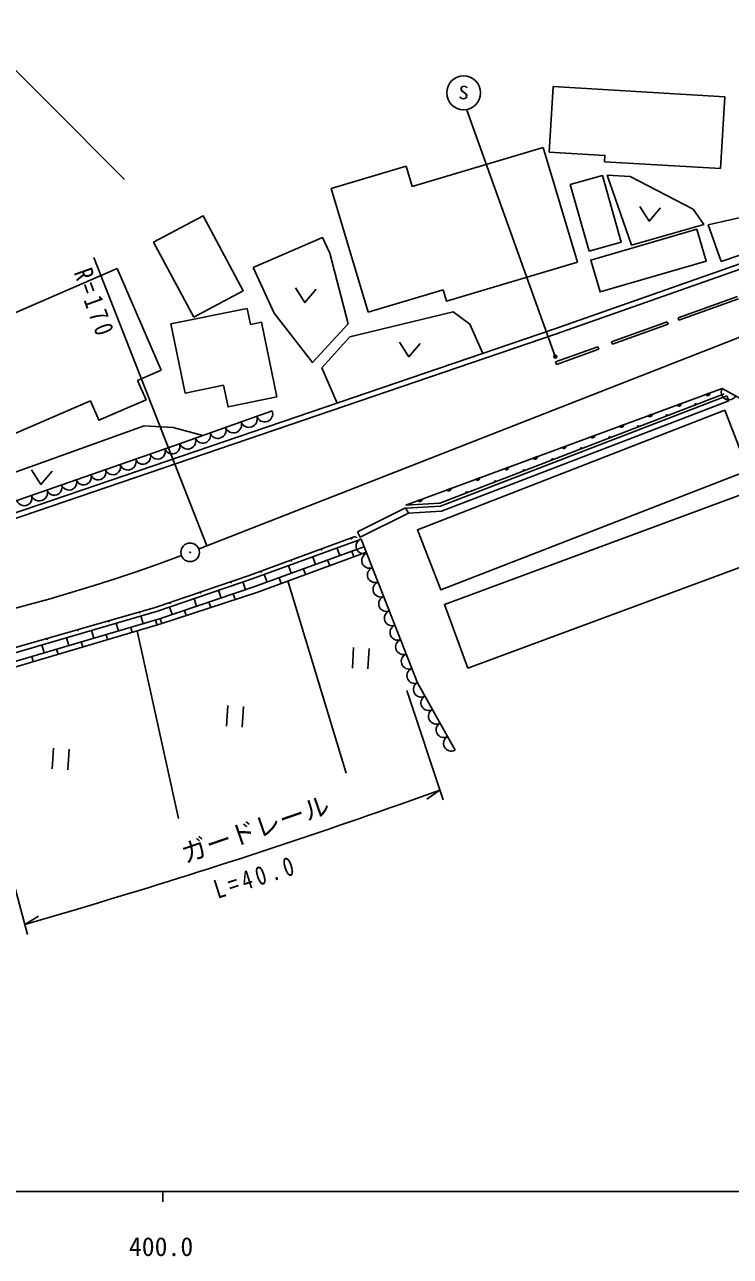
# Model space of a CAD drawing. Units: millimetres, scale not verified. Extents: x 40000 to 680000, y 20000 to 380000.
# Drawn here: x 454622 to 523024, y 198715 to 318126 of the extents above; entities that cross this region are included whole.
import ezdxf
from ezdxf.enums import TextEntityAlignment as Align

# ---------------------------------------------------------------- set-up
doc = ezdxf.new("R2010")
doc.units = ezdxf.units.MM
doc.header["$LTSCALE"] = 1000
doc.layers.add('M-BGD', color=7, linetype='Continuous', lineweight=25)
doc.layers.add('M-TTL-BAND', color=7, linetype='Continuous', lineweight=25)
doc.styles.add('ＭＳ ゴシック', font='')
doc.styles.get('ＭＳ ゴシック').set_extended_font_data('MS Gothic')

msp = doc.modelspace()

# ---------------------------------------------------------------- linework, layer by layer
at = {"layer": 'M-BGD'}
for p, q in [((522057, 304167), (522473, 311125)), ((497459, 309928), (506052, 285947)), ((492195, 302447), (504895, 306226)), ((522057, 304167), (510831, 304837)), ((491613, 304400), (492195, 302447)), ((532289, 298676), (522119, 295151)), ((472272, 267603), (461331, 295537)), ((467844, 284619), (463582, 294484)), ((472272, 267603), (539678, 294005)), ((495183, 292403), (487903, 290237)), ((517951, 289700), (523728, 291780)), ((518036, 289465), (523813, 291545)), ((476175, 290621), (476498, 289045)), ((511509, 287380), (516895, 289319)), ((511594, 287144), (516980, 289084)), ((516895, 289319), (516980, 289084)), ((517951, 289700), (518036, 289465)), ((506091, 285428), (510183, 286902)), ((506176, 285193), (510267, 286667)), ((510183, 286902), (510267, 286667)), ((511509, 287380), (511594, 287144)), ((506091, 285428), (506176, 285193)), ((467844, 284619), (465575, 283639)), ((473907, 283176), (470169, 282410)), ((491554, 271546), (522234, 282862)), ((520675, 282261), (521020, 282389)), ((521021, 282363), (520691, 282242)), ((520707, 282222), (521022, 282338)), ((521008, 282307), (520737, 282208)), ((520768, 282193), (520993, 282276)), ((520964, 282240), (520814, 282185)), ((532456, 277165), (522234, 282862)), ((522875, 281660), (522695, 282126)), ((478621, 280684), (469632, 277496)), ((517886, 281233), (518231, 281360)), ((518232, 281335), (517902, 281213)), ((517918, 281193), (518233, 281309)), ((518219, 281279), (517948, 281179)), ((517979, 281165), (518204, 281248)), ((518175, 281211), (518025, 281156)), ((519566, 281261), (519738, 281327)), ((519725, 281339), (519568, 281279)), ((519574, 281298), (519708, 281350)), ((519687, 281359), (519583, 281319)), ((519601, 281339), (519661, 281362)), ((515097, 280204), (515442, 280331)), ((515443, 280306), (515113, 280184)), ((515128, 280164), (515444, 280281)), ((515429, 280250), (515159, 280150)), ((515190, 280136), (515415, 280219)), ((515386, 280183), (515236, 280127)), ((516792, 280194), (516964, 280260)), ((516951, 280272), (516794, 280211)), ((516799, 280231), (516934, 280282)), ((516913, 280292), (516809, 280251)), ((516827, 280271), (516886, 280294)), ((509519, 278146), (509864, 278274)), ((509865, 278248), (509534, 278127)), ((512308, 279175), (512653, 279302)), ((512654, 279277), (512324, 279155)), ((512339, 279136), (512655, 279252)), ((512640, 279221), (512370, 279121)), ((512401, 279107), (512626, 279190)), ((512597, 279154), (512447, 279098)), ((514018, 279126), (514190, 279192)), ((514176, 279204), (514020, 279144)), ((514025, 279163), (514160, 279215)), ((514139, 279224), (514034, 279184)), ((514052, 279204), (514112, 279227)), ((469632, 277496), (448160, 269992)), ((506730, 277118), (507075, 277245)), ((507076, 277220), (506745, 277098)), ((506761, 277078), (507076, 277194)), ((507062, 277163), (506792, 277064)), ((506823, 277050), (507048, 277133)), ((507019, 277096), (506869, 277041)), ((508470, 276991), (508641, 277057)), ((508628, 277069), (508471, 277009)), ((508477, 277028), (508611, 277080)), ((508591, 277089), (508486, 277049)), ((508504, 277069), (508564, 277092)), ((509550, 278107), (509865, 278223)), ((509851, 278192), (509581, 278093)), ((509612, 278078), (509837, 278161)), ((509808, 278125), (509658, 278070)), ((511244, 278059), (511416, 278125)), ((511402, 278137), (511246, 278076)), ((511251, 278096), (511385, 278147)), ((511365, 278156), (511260, 278116)), ((511278, 278136), (511338, 278159)), ((503940, 276089), (504286, 276216)), ((504286, 276191), (503956, 276069)), ((503972, 276049), (504287, 276166)), ((504273, 276135), (504003, 276035)), ((504034, 276021), (504259, 276104)), ((504230, 276068), (504080, 276012)), ((505695, 275923), (505867, 275990)), ((505854, 276002), (505697, 275941)), ((505703, 275961), (505837, 276012)), ((505816, 276021), (505712, 275981)), ((505730, 276001), (505790, 276024)), ((501151, 275060), (501497, 275187)), ((501497, 275162), (501167, 275040)), ((501183, 275021), (501498, 275137)), ((501484, 275106), (501214, 275006)), ((501245, 274992), (501470, 275075)), ((501441, 275039), (501290, 274983)), ((502921, 274856), (503093, 274922)), ((503080, 274934), (502923, 274874)), ((502928, 274893), (503063, 274945)), ((503042, 274954), (502938, 274914)), ((502956, 274934), (503015, 274956)), ((498362, 274031), (498707, 274159)), ((498708, 274133), (498378, 274012)), ((498394, 273992), (498709, 274108)), ((498695, 274077), (498425, 273978)), ((498456, 273963), (498681, 274046)), ((498651, 274010), (498501, 273955)), ((500147, 273788), (500319, 273855)), ((500306, 273867), (500149, 273806)), ((500154, 273825), (500289, 273877)), ((500268, 273886), (500163, 273846)), ((500182, 273866), (500241, 273889)), ((495573, 273003), (495918, 273130)), ((495919, 273105), (495589, 272983)), ((495605, 272963), (495920, 273079)), ((495906, 273048), (495636, 272949)), ((495666, 272935), (495892, 273018)), ((495862, 272981), (495712, 272926)), ((497373, 272721), (497545, 272787)), ((497531, 272799), (497375, 272739)), ((497380, 272758), (497514, 272810)), ((497494, 272819), (497389, 272779)), ((497407, 272798), (497467, 272821)), ((486880, 268965), (491546, 271296)), ((491546, 271296), (491814, 270759)), ((492784, 271974), (493129, 272101)), ((493130, 272076), (492800, 271954)), ((492816, 271934), (493131, 272051)), ((493117, 272020), (492846, 271920)), ((492877, 271906), (493102, 271989)), ((493073, 271953), (492923, 271897)), ((487148, 268428), (491814, 270759)), ((486880, 268965), (487148, 268428)), ((486287, 268365), (476371, 264724)), ((476671, 264407), (487230, 268248)), ((487489, 267491), (476938, 263653)), ((486568, 268468), (486287, 268365)), ((492704, 254311), (487230, 268248)), ((487243, 268252), (487516, 267501)), ((487504, 267496), (487489, 267491)), ((487671, 266961), (477139, 263088)), ((482544, 266543), (482818, 265791)), ((484894, 267398), (485167, 266646)), ((486342, 267073), (486534, 266543)), ((480195, 265689), (480468, 264937)), ((481643, 265364), (481842, 264817)), ((483992, 266219), (484188, 265680)), ((476371, 264724), (467284, 261628)), ((467487, 261280), (476671, 264407)), ((475770, 264100), (476028, 263343)), ((477845, 264834), (478119, 264082)), ((479294, 264510), (479496, 263954)), ((480143, 264193), (485775, 245556)), ((476938, 263653), (467692, 260505)), ((477139, 263088), (467817, 260029)), ((473404, 263294), (473661, 262537)), ((474845, 262940), (475030, 262396)), ((476946, 263655), (476938, 263653)), ((467284, 261628), (447810, 256063)), ((468670, 261683), (468928, 260926)), ((471037, 262489), (471295, 261731)), ((472478, 262134), (472654, 261616)), ((447898, 255520), (467487, 261280)), ((467691, 260506), (448345, 254818)), ((465887, 260810), (466113, 260042)), ((467312, 260395), (467451, 259921)), ((467692, 260505), (467659, 260494)), ((467713, 260513), (467691, 260506)), ((467745, 260523), (467903, 260057)), ((470111, 261329), (470279, 260837)), ((467817, 260029), (448638, 254357)), ((461090, 259399), (461316, 258632)), ((463488, 260104), (463714, 259337)), ((464913, 259689), (465054, 259212)), ((469519, 241165), (465519, 259349)), ((456293, 257989), (456519, 257221)), ((458691, 258694), (458917, 257926)), ((460116, 258279), (460259, 257794)), ((462515, 258984), (462656, 258503)), ((455319, 256868), (455464, 256376)), ((457718, 257574), (457862, 257085)), ((486511, 257750), (486384, 255754)), ((487900, 255658), (488027, 257654)), ((495196, 242977), (491664, 253559)), ((496342, 247794), (492704, 254311)), ((474322, 252110), (474195, 250114)), ((475712, 250017), (475839, 252013)), ((457417, 247972), (457290, 245976)), ((458807, 245880), (458934, 247876)), ((490877, 242503), (494880, 243925)), ((494880, 243925), (493607, 243027)), ((452047, 240467), (454890, 229917)), ((454630, 230883), (459736, 232388)), ((454630, 230883), (455950, 231710))]:
    msp.add_line(p, q, dxfattribs=at)
for points in [[(411810, 318126), (414310, 318126), (449310, 318126), (464310, 303126)], [(409094, 266450), (420021, 265993), (428337, 265981), (443550, 266804), (506087, 288126), (534975, 298296), (549648, 312922), (554931, 315298)], [(409114, 266949), (420032, 266493), (428324, 266481), (443454, 267300), (505923, 288599), (534702, 298730), (549359, 313341), (554726, 315754)], [(522473, 311125), (505851, 312118), (505472, 305776)], [(495183, 292403), (495502, 291330), (508202, 295108), (504895, 306226)], [(505472, 305776), (510868, 305454), (510831, 304837)], [(487903, 290237), (484334, 302234), (491613, 304400)], [(514253, 300496), (515165, 299076), (516249, 300369)], [(522119, 295151), (520876, 298702), (524704, 299593), (532289, 298676)], [(463582, 294484), (449332, 288328), (453594, 278463), (460993, 281659)], [(480868, 292596), (481780, 291175), (482864, 292469)], [(476175, 290621), (468796, 289109), (470169, 282410)], [(484909, 281434), (483438, 284858), (486155, 287856), (496169, 290290), (497778, 289098), (499031, 286249)], [(479056, 282035), (477574, 289266), (476498, 289045)], [(490960, 287342), (491872, 285921), (492956, 287215)], [(460993, 281659), (461811, 279766), (466393, 281746), (465575, 283639)], [(473907, 283176), (474339, 281069), (479056, 282035)], [(491554, 271546), (494859, 271736), (522439, 282349)], [(491571, 271246), (494923, 271440), (522695, 282126)], [(491814, 270759), (495030, 270945), (522875, 281660)], [(443825, 271577), (453527, 274677), (466194, 279236), (469013, 279056), (471901, 278301)], [(455286, 274975), (456198, 273555), (457282, 274848)], [(486568, 268468), (486614, 268484), (486644, 268489), (486684, 268485), (486712, 268476), (486738, 268460), (486767, 268432), (486783, 268406), (486789, 268389)]]:
    msp.add_lwpolyline(points, dxfattribs=at)
for points in [[(509339, 296163), (507507, 302615), (510615, 303498), (512448, 297046)], [(511099, 303539), (513439, 296751), (520447, 298761), (519419, 300221), (513316, 303398)], [(471018, 289760), (467121, 297043), (471912, 299606), (475808, 292323)], [(476780, 294594), (478821, 290156), (482529, 285362), (485987, 289105), (484194, 295957), (483499, 297488)], [(519781, 298288), (509497, 295305), (510394, 292211), (520678, 295194)], [(521027, 282417), (521029, 282366), (521020, 282320), (520996, 282269), (520967, 282233), (520927, 282201), (520867, 282179), (520817, 282177), (520771, 282186), (520720, 282210), (520683, 282239), (520652, 282278)], [(522483, 280740), (492696, 269163), (494967, 263319), (524754, 274897)], [(518238, 281388), (518239, 281337), (518231, 281292), (518207, 281240), (518178, 281204), (518138, 281172), (518078, 281150), (518028, 281148), (517982, 281157), (517931, 281181), (517894, 281210), (517863, 281250)], [(519565, 281243), (519563, 281269), (519567, 281292), (519579, 281317), (519593, 281336), (519613, 281352), (519643, 281363), (519668, 281364), (519691, 281360), (519717, 281349), (519735, 281335), (519751, 281315)], [(515449, 280359), (515450, 280309), (515442, 280263), (515418, 280211), (515389, 280175), (515349, 280143), (515289, 280121), (515239, 280120), (515193, 280128), (515141, 280152), (515105, 280181), (515074, 280221)], [(516790, 280176), (516789, 280201), (516793, 280224), (516805, 280250), (516819, 280268), (516839, 280284), (516869, 280296), (516894, 280297), (516917, 280293), (516943, 280281), (516961, 280267), (516977, 280248)], [(509871, 278302), (509872, 278251), (509864, 278205), (509840, 278154), (509811, 278118), (509771, 278086), (509711, 278064), (509660, 278062), (509615, 278071), (509563, 278095), (509527, 278124), (509495, 278163)], [(512660, 279330), (512661, 279280), (512653, 279234), (512629, 279183), (512600, 279146), (512560, 279115), (512500, 279093), (512450, 279091), (512404, 279100), (512352, 279123), (512316, 279153), (512284, 279192)], [(514016, 279108), (514015, 279134), (514019, 279156), (514031, 279182), (514045, 279201), (514064, 279217), (514094, 279228), (514120, 279229), (514143, 279225), (514168, 279214), (514187, 279200), (514203, 279180)], [(507081, 277273), (507083, 277222), (507074, 277177), (507051, 277125), (507022, 277089), (506982, 277057), (506922, 277035), (506871, 277033), (506826, 277042), (506774, 277066), (506738, 277095), (506706, 277135)], [(508468, 276973), (508467, 276998), (508471, 277021), (508482, 277047), (508497, 277066), (508516, 277082), (508546, 277093), (508571, 277094), (508594, 277090), (508620, 277079), (508638, 277065), (508655, 277045)], [(511242, 278041), (511241, 278066), (511245, 278089), (511256, 278115), (511271, 278133), (511290, 278149), (511320, 278161), (511345, 278162), (511368, 278158), (511394, 278146), (511413, 278132), (511429, 278113)], [(504292, 276244), (504294, 276194), (504285, 276148), (504262, 276096), (504232, 276060), (504193, 276028), (504133, 276006), (504082, 276005), (504036, 276013), (503985, 276037), (503949, 276066), (503917, 276106)], [(505694, 275906), (505693, 275931), (505697, 275954), (505708, 275980), (505722, 275998), (505742, 276014), (505772, 276026), (505797, 276027), (505820, 276023), (505846, 276011), (505864, 275997), (505880, 275978)], [(501503, 275215), (501505, 275165), (501496, 275119), (501473, 275068), (501443, 275031), (501404, 275000), (501344, 274978), (501293, 274976), (501247, 274985), (501196, 275008), (501160, 275038), (501128, 275077)], [(502920, 274838), (502918, 274863), (502922, 274886), (502934, 274912), (502948, 274931), (502968, 274947), (502998, 274958), (503023, 274959), (503046, 274955), (503072, 274944), (503090, 274930), (503106, 274910)], [(498714, 274187), (498716, 274136), (498707, 274090), (498683, 274039), (498654, 274003), (498615, 273971), (498555, 273949), (498504, 273947), (498458, 273956), (498407, 273980), (498371, 274009), (498339, 274048)], [(500145, 273771), (500144, 273796), (500148, 273819), (500160, 273845), (500174, 273863), (500194, 273879), (500223, 273891), (500249, 273892), (500272, 273888), (500298, 273876), (500316, 273862), (500332, 273842)], [(525318, 273024), (495309, 261923), (497594, 255745), (527604, 266845)], [(495925, 273158), (495927, 273107), (495918, 273062), (495894, 273010), (495865, 272974), (495826, 272942), (495766, 272920), (495715, 272918), (495669, 272927), (495618, 272951), (495581, 272980), (495550, 273019)], [(497371, 272703), (497370, 272728), (497374, 272751), (497386, 272777), (497400, 272796), (497419, 272812), (497449, 272823), (497475, 272824), (497498, 272820), (497523, 272809), (497542, 272794), (497558, 272775)], [(493136, 272129), (493138, 272079), (493129, 272033), (493105, 271981), (493076, 271945), (493037, 271913), (492976, 271891), (492926, 271890), (492880, 271898), (492829, 271922), (492792, 271951), (492761, 271991)]]:
    msp.add_lwpolyline(points, close=True, dxfattribs=at)
for centre, radius in [((497171, 311515), 1642), ((506052, 285947), 150), ((506052, 285947), 90), ((506052, 285947), 30), ((470661, 266967), 900), ((486304, 268318), 50), ((486304, 268318), 30), ((486304, 268318), 10), ((470661, 266967), 36), ((483386, 267246), 50), ((483386, 267246), 30), ((483386, 267246), 10), ((477548, 265103), 50), ((477548, 265103), 30), ((477548, 265103), 10), ((480467, 266175), 50), ((480467, 266175), 30), ((480467, 266175), 10), ((474614, 264073), 50), ((474614, 264073), 30), ((474614, 264073), 10), ((471672, 263070), 50), ((471672, 263070), 30), ((471672, 263070), 10), ((468729, 262067), 50), ((468729, 262067), 30), ((468729, 262067), 10), ((462770, 260286), 50), ((465760, 261140), 50), ((465760, 261140), 30), ((465760, 261140), 10), ((459781, 259432), 50), ((459781, 259432), 30), ((459781, 259432), 10), ((462770, 260286), 30), ((462770, 260286), 10), ((456792, 258577), 50), ((456792, 258577), 30), ((456792, 258577), 10)]:
    msp.add_circle(centre, radius, dxfattribs=at)
for centre, radius, start, end in [((522891, 282495), 750, 150.86844, 330.86844), ((477867, 280416), 800, 199.5246, 19.5246), ((474851, 279347), 800, 199.5246, 19.5246), ((476359, 279882), 800, 199.5246, 19.5246), ((471882, 278294), 750, 199.5246, 19.5246), ((473343, 278812), 800, 199.5246, 19.5246), ((468924, 277249), 750, 199.26503, 19.26503), ((470421, 277776), 800, 199.5246, 19.5246), ((464629, 275747), 800, 199.26503, 19.26503), ((466092, 276259), 750, 199.26503, 19.26503), ((467508, 276754), 750, 199.26503, 19.26503), ((461749, 274741), 750, 199.26503, 19.26503), ((463165, 275236), 750, 199.26503, 19.26503), ((457501, 273256), 750, 199.26503, 19.26503), ((458917, 273751), 750, 199.26503, 19.26503), ((460333, 274246), 750, 199.26503, 19.26503), ((454575, 272234), 750, 199.26503, 19.26503), ((456038, 272745), 800, 199.26503, 19.26503), ((410273, 425894), 170000, 291.1084, 291.3894), ((487495, 267575), 750, 111.44273, 291.44273), ((410273, 425894), 170000, 266.4519, 290.50488), ((488043, 266179), 750, 111.44273, 291.44273), ((488591, 264783), 750, 111.44273, 291.44273), ((489140, 263387), 750, 111.44273, 291.44273), ((489688, 261990), 750, 111.44273, 291.44273), ((490237, 260594), 750, 111.44273, 291.44273), ((490785, 259198), 750, 111.44273, 291.44273), ((491333, 257802), 750, 111.44273, 291.44273), ((491882, 256406), 750, 111.44273, 291.44273), ((492430, 255009), 750, 111.44273, 291.44273), ((493052, 253687), 750, 119.17063, 299.17063), ((493783, 252378), 750, 119.17063, 299.17063), ((494515, 251068), 750, 119.17063, 299.17063), ((495246, 249758), 750, 119.17063, 299.17063), ((495977, 248448), 750, 119.17063, 299.17063), ((290022, 807886), 600000, 286.43066, 289.55786)]:
    msp.add_arc(centre, radius, start, end, dxfattribs=at)
at = {"layer": 'M-TTL-BAND'}
for p, q in [((40000, 205000), (579000, 205000)), ((468000, 205000), (468000, 204000))]:
    msp.add_line(p, q, dxfattribs=at)

# ---------------------------------------------------------------- texts
at = {"layer": 'M-BGD', "style": 'ＭＳ ゴシック', "width": 1.1}
msp.add_text('S', height=1320, rotation=356.4, dxfattribs=at).set_placement((496613, 310523), align=Align.BOTTOM_LEFT)
at = {"layer": 'M-BGD', "style": 'ＭＳ ゴシック'}
msp.add_text('ガードレール', height=1833, rotation=19.1, dxfattribs=at).set_placement((470369, 236298), align=Align.BOTTOM_LEFT)
at = {"layer": 'M-BGD', "char_height": 1833, "attachment_point": 7, "style": 'ＭＳ ゴシック'}
for s, insert, rotation in [('\\T1.42;\\W0.8;R=170', (459341, 294099), 289.6), ('\\T1.4;\\W0.8;L=40.0', (473315, 233334), 17.6)]:
    msp.add_mtext(s, dxfattribs=dict(at, insert=insert, rotation=rotation))
at = {"layer": 'M-TTL-BAND', "style": 'ＭＳ ゴシック'}
msp.add_text('400.0', height=1833, dxfattribs=at).set_placement((467844, 198195), align=Align.BOTTOM_CENTER)

doc.saveas('drawing.dxf')
